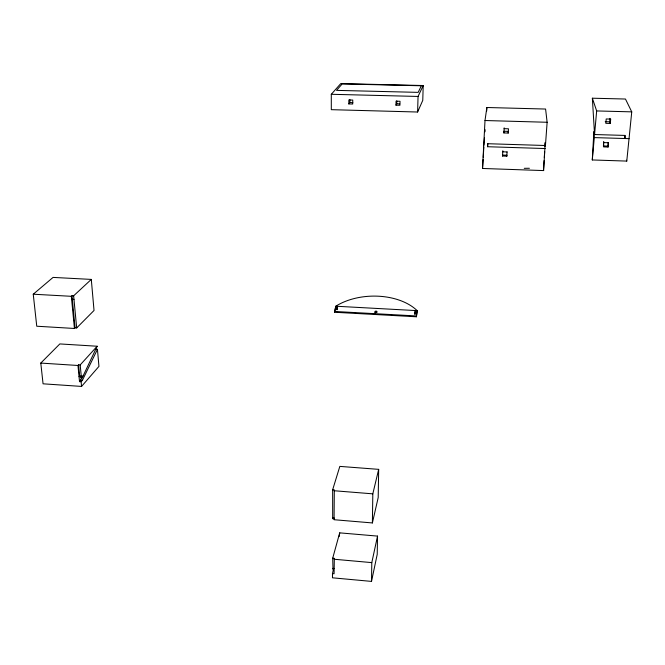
<?xml version="1.0" encoding="UTF-8"?>
<svg xmlns="http://www.w3.org/2000/svg" width="665" height="665" viewBox="0 0 665 665"><rect width="100%" height="100%" fill="white"/><g stroke="black" fill="none" stroke-linecap="round" stroke-linejoin="round"><path stroke-width="1" d="M545.225 148.544L487.57 146.724L487.728 143.715L545.441 145.51L547.129 122.269L545.591 109.043L486.871 107.506L485.001 120.523L482.541 168.469L543.621 170.581L545.225 142.543L544.976 146.558M545.441 145.51L545.441 142.46M339.699 533.53L339.699 532.856L377.537 536.098L377.221 554.344L371.511 581.401L332.475 577.81L332.475 573.612L333.572 568.6M416.381 316.773L417.154 310.638A52.626 32.876 -1.7 0 0 335.792 306.216L334.586 312.259L416.381 316.773L417.154 311.444L417.154 310.638L335.792 306.216L334.586 312.259M348.826 103.931L348.842 99.966L352.758 100.066L352.733 104.031L348.826 103.931L349.881 102.56L349.89 99.609M371.511 581.401L371.793 562.615L377.537 536.098M332.658 489.756L334.312 489.889L334.063 519.722L372.383 522.939L372.816 493.837L378.676 469.357L339.832 466.389L332.658 489.756L332.683 518.708L334.32 518.85M378.676 469.357L378.194 497.578L372.383 522.939M395.974 105.17L396.057 101.18L400.022 101.28L399.931 105.27L395.974 105.17L396.739 103.782L396.806 100.806M417.612 112.019L418.052 96.45L423.206 85.527L340.763 83.599L331.295 94.289L331.311 109.675L417.612 112.019L422.765 100.357L423.206 85.527M508.21 133.067L508.284 131.379L503.979 131.254L503.87 132.934L508.21 133.067L508.467 128.794L504.12 128.661M486.697 111.022L486.871 107.506M506.838 156.167L506.88 155.203L502.59 155.061L502.532 156.026L506.838 156.167L507.079 151.853M483.123 159.4L482.541 168.469M483.239 157.364L483.812 147.165M483.929 145.12L484.452 137.954M502.532 156.026L502.831 150.872L502.773 151.82L507.087 151.961M503.87 132.934L504.17 127.855M543.604 168.652L544.103 160.622M544.294 157.605L544.668 151.578M487.57 146.724L487.811 143.756M484.985 131.795L485.159 129.742M592.291 159.957L594.286 137.605L593.878 131.628L592.291 159.957L626.771 161.088L631.75 111.861L625.466 99.027L592.357 98.212L594.56 134.53L625.275 135.436L624.967 138.519L624.635 135.519M594.56 134.53L596.663 110.939L592.357 98.212M603.479 144.247L603.72 141.678L603.62 146.907L608.068 147.04L608.475 142.742L604.019 142.609M610.287 123.449L610.703 119.085L606.214 118.96L605.807 123.324L610.287 123.449L609.664 121.803L609.988 118.328M608.068 147.04L608.068 142.676M339.142 536.522L339.516 534.527M332.475 573.612L334.079 573.754L334.329 558.334L332.708 558.184L333.015 569.448M332.708 558.184L339.699 532.856M332.675 517.993L334.32 518.11M97.173 346.241L80.191 364.91L78.586 364.811L79.65 375.983L80.606 377.745L82.211 377.853L97.173 346.241L59.833 343.93L40.789 363.073L43.059 383.813L81.562 386.423L81.113 381.752L82.435 380.247L97.447 349.333L95.428 349.208M81.113 381.752L79.517 381.644L82.975 375.742M81.562 386.423L98.944 366.39L97.447 349.333M79.035 376.664L79.65 375.983L81.255 376.091L82.211 377.853M79.517 381.644L77.971 365.484L78.586 364.811M76.683 327.936L94.031 310.464L91.296 279.408L53.067 277.405L33.25 294.213L36.75 326.224L74.43 328.468L75.054 327.837L76.683 327.936L73.64 295.809L91.296 279.408M73.981 299.416L72.344 299.275M33.25 294.213L71.346 296.307L71.986 295.717L73.64 295.809M524.261 168.32L529.398 168.262M331.295 94.289L418.052 96.45M349.881 102.56L352.791 102.634M396.739 103.782L399.69 103.856M596.663 110.939L631.75 111.861M605.217 121.678L609.664 121.803M485.001 120.523L547.129 122.269M594.286 137.605L629.04 138.644M603.321 145.959L607.752 146.101M334.545 311.461L416.381 315.966M40.789 363.073L77.971 365.484M80.839 380.139L82.435 380.247M334.054 490.737L372.816 493.837M334.079 559.24L371.793 562.615M332.716 568.375L334.329 568.517M626.422 160.19L626.771 161.088M71.346 296.307L74.43 328.468M80.191 364.91L81.255 376.091M71.986 295.717L75.054 327.837M543.546 169.658L543.621 170.581M375.168 312.949A1.022 0.623 -1.6 0 1 375.451 312.018A1.022 0.623 -1.6 0 1 376.905 312.284M337.504 306.582L336.49 306.64L337.504 306.582M337.571 307.912L336.565 307.97L337.571 307.912M415.725 310.871L414.719 310.937L415.725 310.871M415.725 312.209L414.719 312.284L415.725 312.209M415.484 312.558L414.461 312.583L415.484 312.558M415.475 313.905L414.461 313.93L415.475 313.905M336.207 309.491L337.18 309.607L336.207 309.491M337.105 308.269L336.099 308.236L337.105 308.269M421.344 85.777L418.177 92.369L336.532 90.374L342.192 83.923L421.344 85.777M375.343 312.251A1.022 0.623 -1.6 0 0 376.964 311.794A1.022 0.623 -1.6 0 0 375.542 311.17A1.022 0.623 -1.6 0 0 375.343 312.251"/></g></svg>
